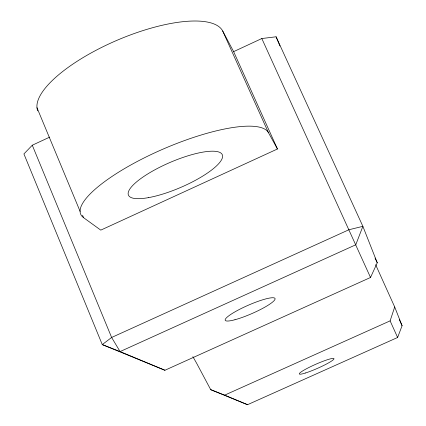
<?xml version="1.0" encoding="UTF-8"?>
<svg xmlns="http://www.w3.org/2000/svg" width="426" height="426" viewBox="0 0 426 426"><rect width="100%" height="100%" fill="white"/><g stroke="black" fill="none" stroke-linecap="round" stroke-linejoin="round"><path stroke-width="0.64" d="M192.877 356.679A201.296 27.988 66.6 0 1 196.753 363.479L210.705 389.657L247.538 404.7L397.618 337.477L390.115 320.869L394.694 306.976L382.41 279.76A203.282 1.56 65.5 0 1 375.636 264.668M397.618 337.477L402.085 325.714L394.694 306.976M49.709 137.119L32.275 145.223L23.915 153.93L102.272 344.597L164.915 370.263L370.524 277.48L377.26 262.789L362.877 226.334L276.08 36.785L261.814 38.537L233.629 51.637L222.697 31.002A100.754 34.027 -23.2 0 0 116.325 40.592A100.754 34.027 -23.2 0 0 37.733 110.861M233.629 51.637L277.459 148.988L100.781 230.131L83.576 217.675L82.559 215.231M210.705 389.657L224.624 395.152L390.115 320.869M164.915 370.263L120.079 351.578L102.272 344.597L111.633 337.467L348.921 229.747L362.877 226.334L355.763 244.79L120.079 351.578L111.633 337.467L32.275 145.223M224.624 395.152L247.538 404.7M222.697 31.002L268.417 132.608L277.459 148.988M375.045 258.044L377.26 262.789M399.327 319.681L402.085 325.714M261.814 38.537L370.524 277.48M276.08 36.785L279.941 45.965M36.982 107.709L80.115 211.408M83.576 217.675A102.357 27.248 -23.3 0 1 155.383 152.535A102.357 27.248 -23.3 0 1 268.417 132.608M235.003 319.718A27.184 4.553 -23.6 0 0 274.887 299.574A27.184 4.553 -23.6 0 0 240.392 308.935A27.184 4.553 -23.6 0 0 235.003 319.718M305.559 372.968A18.952 2.215 -23.8 0 0 333.744 359.294A18.952 2.215 -23.8 0 0 310.538 366.685A18.952 2.215 -23.8 0 0 305.559 372.968M148.253 197.68A51.093 13.579 -23.3 0 0 222.425 157.625A51.093 13.579 -23.3 0 0 155.453 169.489A51.093 13.579 -23.3 0 0 148.253 197.68"/></g></svg>
